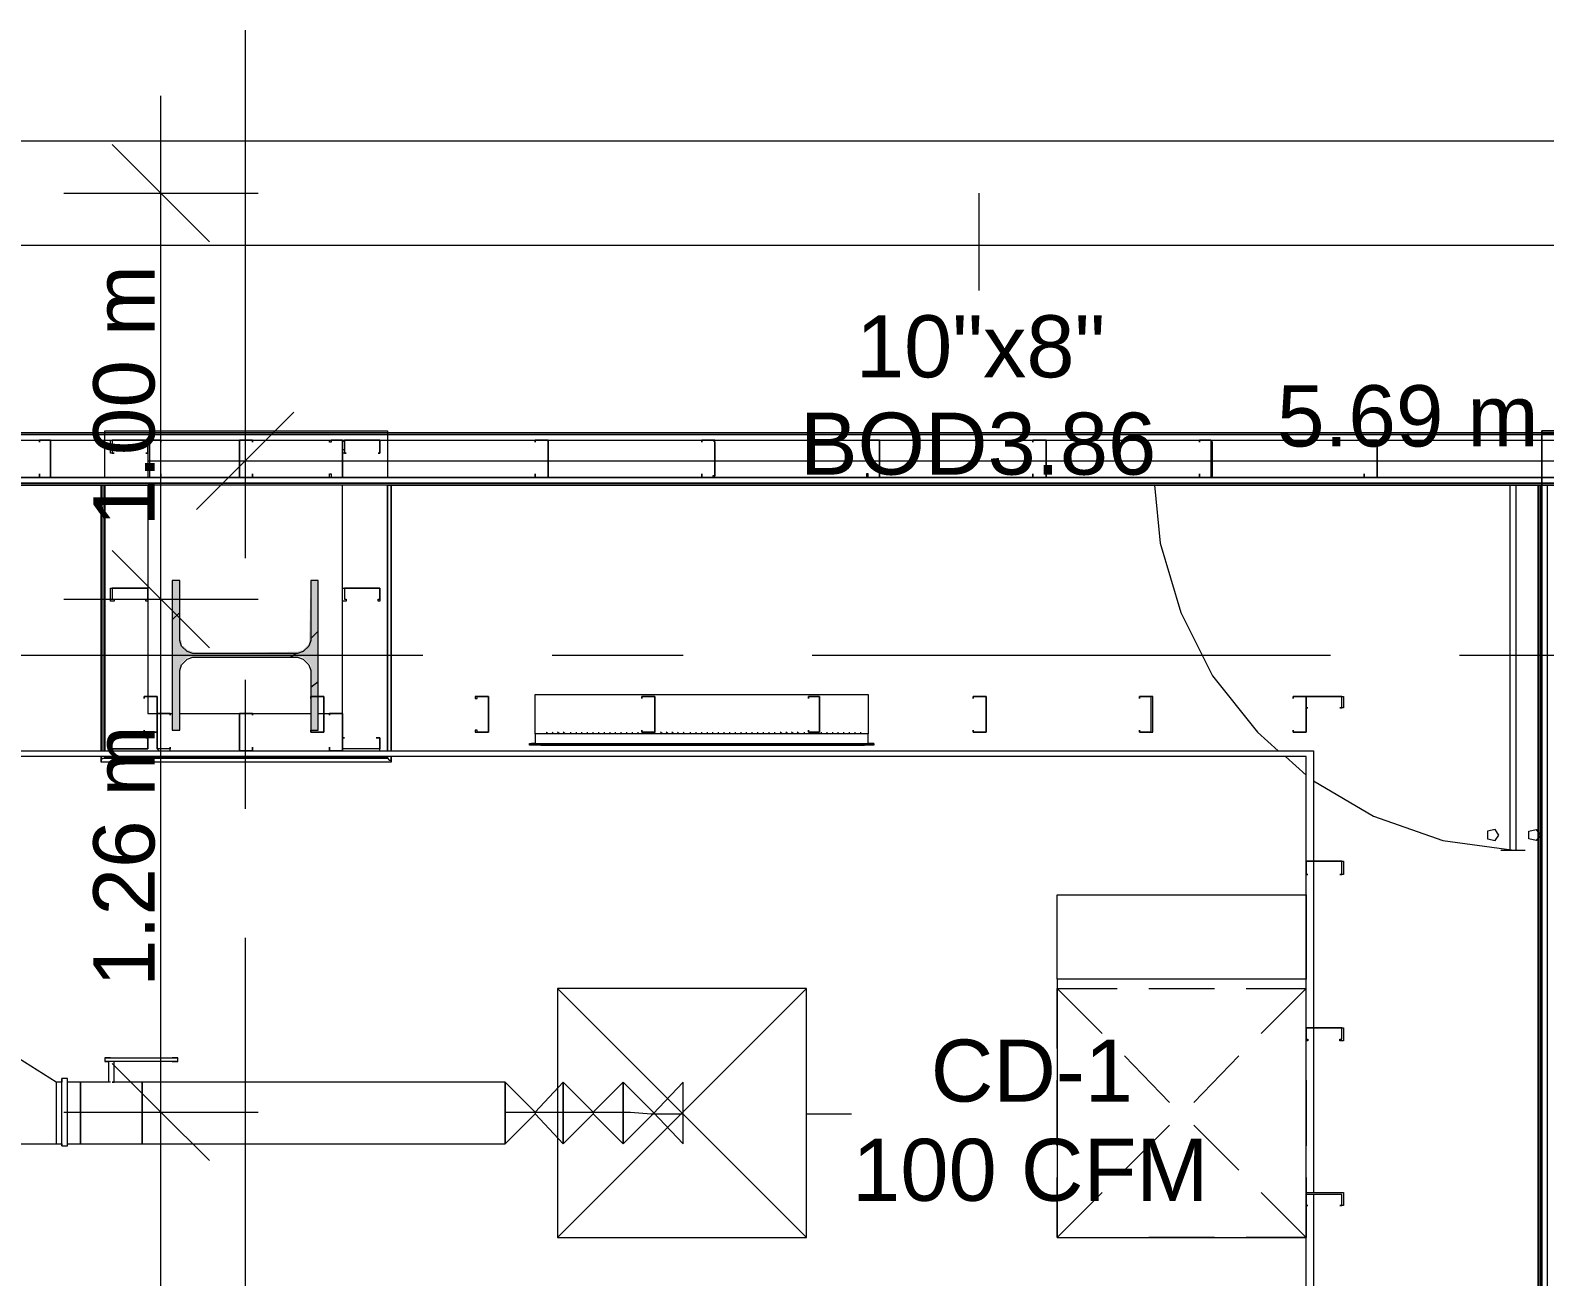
# Model space of a CAD drawing. Header units: metres. Extents: x -2 to 237, y -8 to 52.
# Drawn here: x 48.726 to 52.434, y 30.672 to 33.723 of the extents above; entities that cross this region are included whole.
import ezdxf

# ---------------------------------------------------------------- set-up
doc = ezdxf.new("R2010")
doc.units = ezdxf.units.M
doc.layers.add('HVAC - Ductos', color=5, linetype='Continuous', lineweight=0)
doc.layers.add('PDF_Text', color=7, linetype='Continuous', lineweight=0)
doc.layers.add('PDF_Geometry', color=7, linetype='Continuous', lineweight=0, true_color=0xaaaaaa)
doc.layers.add('PDF_Solid Fills', color=7, linetype='Continuous', lineweight=0, true_color=0xffffff)
doc.styles.add('PDF Helvetica', font='')
doc.styles.get('PDF Helvetica').set_extended_font_data('Helvetica')

msp = doc.modelspace()

# ---------------------------------------------------------------- hatches: boundary and pattern name
at = {"layer": 'PDF_Solid Fills', "lineweight": 0, "transparency": 33554559}
msp.add_hatch(color=256, dxfattribs=at).paths.add_polyline_path([(49.0915, 32.2295), (49.0915, 32.376), (49.0732, 32.376), (49.0732, 32.0095), (49.0915, 32.0095), (49.0915, 32.1607), (49.0961, 32.1745), (49.1098, 32.1882), (49.3939, 32.1882), (49.4123, 32.1699), (49.4123, 32.0095), (49.4305, 32.0095), (49.4305, 32.376), (49.4123, 32.376), (49.4077, 32.2203), (49.3939, 32.2065), (49.3801, 32.2019), (49.1236, 32.1973), (49.1236, 32.2019), (49.1098, 32.2065), (49.1007, 32.2157), (49.0961, 32.2157), (49.0961, 32.2295)])

# ---------------------------------------------------------------- linework, layer by layer
at = {"layer": 'HVAC - Ductos', "lineweight": 0}
for points in [[(49.0457, 22.7592), (49.0457, 29.2193), (49.0457, 31.0749), (49.0457, 32.3302), (49.0457, 33.5627)], [(48.9266, 33.4436), (49.0457, 33.3245), (49.1648, 33.2053)], [(48.8075, 33.3245), (49.0457, 33.3245), (49.2839, 33.3245)], [(51.0479, 33.3245), (51.0479, 33.0862)], [(49.2518, 32.9075), (49.2518, 32.6692), (49.2518, 32.431)], [(49.371, 32.7884), (49.2518, 32.6692), (49.1328, 32.5502)], [(49.0136, 32.6692), (54.9423, 32.6692), (56.0877, 32.6692)], [(48.9266, 32.4494), (49.0457, 32.3302), (49.1648, 32.2111)], [(48.8075, 32.3302), (49.0457, 32.3302), (49.2839, 32.3302)], [(50.7913, 31.9774), (50.7913, 31.9728), (49.9483, 31.9728), (49.9483, 31.9774), (50.7913, 31.9774), (50.7776, 31.9774), (50.7776, 32.0004), (49.9621, 32.0004), (49.9621, 32.0966), (50.7776, 32.0966), (50.7776, 32.0004), (49.9621, 32.0004), (49.9621, 31.9774), (49.9529, 31.9774)], [(49.9941, 32.0004), (49.9895, 32.005), (49.9895, 32.0004)], [(50.0079, 32.0004), (50.0033, 32.005)], [(50.0216, 32.0004), (50.017, 32.005)], [(50.0353, 32.0004), (50.0307, 32.005)], [(50.0491, 32.0004), (50.0491, 32.005)], [(50.0628, 32.0004), (50.0628, 32.005)], [(50.0765, 32.0004), (50.0765, 32.005)], [(50.0903, 32.0004), (50.0903, 32.005)], [(50.1041, 32.0004), (50.1041, 32.005)], [(50.1178, 32.0004), (50.1178, 32.005)], [(50.1316, 32.0004), (50.1316, 32.005)], [(50.1453, 32.0004), (50.1453, 32.005)], [(50.159, 32.0004), (50.159, 32.005)], [(50.1728, 32.0004), (50.1728, 32.005)], [(50.1865, 32.0004), (50.1865, 32.005)], [(50.2002, 32.0004), (50.2002, 32.005)], [(50.214, 32.0004), (50.214, 32.005)], [(50.2278, 32.0004), (50.2278, 32.005)], [(50.2415, 32.0004), (50.2415, 32.005)], [(50.2552, 32.0004), (50.2552, 32.005)], [(50.2736, 32.0004), (50.269, 32.005)], [(50.2873, 32.0004), (50.2828, 32.005)], [(50.3011, 32.0004), (50.2965, 32.005)], [(50.3148, 32.0004), (50.3102, 32.005)], [(50.3286, 32.0004), (50.324, 32.005)], [(50.3422, 32.0004), (50.3422, 32.005)], [(50.356, 32.0004), (50.356, 32.005)], [(50.3698, 32.0004), (50.3698, 32.005)], [(50.3835, 32.0004), (50.3835, 32.005)], [(50.3973, 32.0004), (50.3973, 32.005)], [(50.411, 32.0004), (50.411, 32.005)], [(50.4248, 32.0004), (50.4248, 32.005)], [(50.4385, 32.0004), (50.4385, 32.005)], [(50.4523, 32.0004), (50.4523, 32.005)], [(50.466, 32.0004), (50.466, 32.005)], [(50.4797, 32.0004), (50.4797, 32.005)], [(50.4935, 32.0004), (50.4935, 32.005)], [(50.5073, 32.0004), (50.5073, 32.005)], [(50.521, 32.0004), (50.521, 32.005)], [(50.5347, 32.0004), (50.5347, 32.005)], [(50.5485, 32.0004), (50.5485, 32.005)], [(50.5668, 32.0004), (50.5622, 32.005)], [(50.5805, 32.0004), (50.576, 32.005)], [(50.5943, 32.0004), (50.5897, 32.005)], [(50.608, 32.0004), (50.6035, 32.005)], [(50.6217, 32.0004), (50.6217, 32.005)], [(50.6355, 32.0004), (50.6355, 32.005)], [(50.6493, 32.0004), (50.6493, 32.005)], [(50.663, 32.0004), (50.663, 32.005)], [(50.6768, 32.0004), (50.6768, 32.005)], [(50.6905, 32.0004), (50.6905, 32.005)], [(50.7042, 32.0004), (50.7042, 32.005)], [(50.718, 32.0004), (50.718, 32.005)], [(50.7318, 32.0004), (50.7318, 32.005)], [(50.7455, 32.0004), (50.7455, 32.005)], [(50.7592, 32.0004), (50.7592, 32.005)], [(49.9757, 31.9728), (50.7684, 31.9728)], [(50.6263, 30.7679), (50.017, 31.3772)], [(50.017, 30.7679), (50.6263, 31.3772)], [(51.2403, 31.3772), (51.2403, 30.7679), (51.8496, 30.7679), (51.8496, 31.4002), (51.2403, 31.4002), (51.2403, 30.7679), (51.8496, 30.7679), (51.8496, 31.3772)], [(51.3502, 31.2673), (51.2403, 31.3772), (51.3869, 31.3772)], [(51.4648, 31.3772), (51.6251, 31.3772)], [(51.703, 31.3772), (51.8496, 31.3772)], [(48.7891, 31.1481), (48.6654, 31.2261), (48.6654, 31.2215), (48.6654, 31.2031), (48.6654, 31.1803), (48.6654, 31.1481), (48.6654, 31.0749), (48.6654, 31.0428), (48.6654, 31.0198), (48.6654, 31.0016), (48.6654, 30.997), (48.7891, 30.997)], [(48.922, 31.1985), (48.9174, 31.1985), (48.9174, 31.1481), (48.8487, 31.1481), (48.8487, 31.139), (48.8487, 31.1253), (48.8487, 31.1115), (48.8487, 31.0932), (48.8487, 31.0749), (48.8487, 31.0519), (48.8487, 31.0336), (48.8487, 31.0198), (48.8487, 31.0061), (48.8487, 31.0016), (48.8487, 30.997), (48.9999, 30.997), (48.9999, 31.0016), (48.9999, 31.0061), (48.9999, 31.0198), (48.9999, 31.0336), (48.9999, 31.0519), (48.9999, 31.0749), (48.9999, 31.0932), (48.9999, 31.1115), (48.9999, 31.1253), (48.9999, 31.139), (48.9999, 31.1481), (48.9311, 31.1481), (48.9311, 31.1985)], [(48.9083, 31.2077), (48.9128, 31.2077), (48.9083, 31.2077)], [(48.9083, 31.2077), (48.9083, 31.1985)], [(48.922, 31.2077), (48.9174, 31.2077), (48.9128, 31.2077), (48.9083, 31.2077), (48.9128, 31.2077), (48.9174, 31.2077), (48.922, 31.2077), (49.0732, 31.2077)], [(48.9083, 31.1985), (48.9128, 31.1985), (48.9083, 31.1985)], [(49.0732, 31.1985), (48.922, 31.1985), (48.9174, 31.1985), (48.9128, 31.1985), (48.9083, 31.1985), (48.9128, 31.1985), (48.9174, 31.1985)], [(48.9174, 31.1985), (48.9174, 31.1985)], [(48.9266, 31.194), (49.0457, 31.0749), (49.1648, 30.9558)], [(49.0869, 31.2077), (49.0869, 31.2077)], [(49.0869, 31.1985), (49.0869, 31.2077)], [(49.0869, 31.1985), (49.0869, 31.1985)], [(51.5152, 31.0978), (51.4052, 31.2123)], [(48.8029, 30.997), (48.8029, 30.9924), (48.8029, 31.0016), (48.8029, 31.0153), (48.8029, 31.0336), (48.8029, 31.0519), (48.8029, 31.0749), (48.8029, 31.0932), (48.8029, 31.1161), (48.8029, 31.1299), (48.8029, 31.1436), (48.8029, 31.1527), (48.8029, 31.1573), (48.8029, 31.1527), (48.8029, 31.1481), (48.7891, 31.1481), (48.7891, 31.139), (48.7891, 31.1253), (48.7891, 31.1115), (48.7891, 31.0932), (48.7891, 31.0749), (48.7891, 31.0519), (48.7891, 31.0336), (48.7891, 31.0198), (48.7891, 31.0061), (48.7891, 31.0016), (48.7891, 30.997), (48.8029, 30.997), (48.8029, 31.0016), (48.8029, 31.0061)], [(48.8029, 30.9924), (48.8166, 30.9924), (48.8166, 31.0016), (48.8166, 31.0153), (48.8166, 31.0336), (48.8166, 31.0519), (48.8166, 31.0749), (48.8166, 31.0932), (48.8166, 31.1161), (48.8166, 31.1299), (48.8166, 31.1436), (48.8166, 31.1527), (48.8166, 31.1573), (48.8029, 31.1573)], [(48.8029, 31.1481), (48.8029, 31.1481)], [(48.8166, 31.1527), (48.8166, 31.1573)], [(48.8166, 30.997), (48.8487, 30.997), (48.8487, 31.0016), (48.8487, 31.0061), (48.8487, 31.0198), (48.8487, 31.0336), (48.8487, 31.0519), (48.8487, 31.0749), (48.8487, 31.0932), (48.8487, 31.1115), (48.8487, 31.1253), (48.8487, 31.139), (48.8487, 31.1481), (48.8166, 31.1481)], [(48.9174, 31.1481), (48.9174, 31.1481)], [(48.9174, 31.1481), (48.9174, 31.1481)], [(48.9174, 31.1481), (48.9174, 31.1481)], [(48.922, 31.1481), (48.9174, 31.1481)], [(48.9266, 31.1481), (48.9311, 31.1481), (48.9266, 31.1481)], [(48.9266, 31.1481), (48.9311, 31.1481), (48.9266, 31.1481)], [(49.9621, 31.0749), (50.0307, 31.1481), (50.0307, 30.997), (49.9621, 31.0703), (49.8887, 30.997), (49.8887, 31.1481), (48.9999, 31.1481), (48.9999, 31.139), (48.9999, 31.1253), (48.9999, 31.1115), (48.9999, 31.0932), (48.9999, 31.0749), (48.9999, 31.0519), (48.9999, 31.0336), (48.9999, 31.0198), (48.9999, 31.0061), (48.9999, 31.0016), (48.9999, 30.997), (49.8887, 30.997), (49.8887, 31.1481), (49.9621, 31.0749), (49.9621, 31.0703)], [(50.1041, 31.0749), (50.1774, 31.1481), (50.1774, 30.997), (50.1041, 31.0703), (50.0307, 30.997), (50.0307, 31.1481), (50.1041, 31.0749), (50.1041, 31.0703)], [(50.2506, 31.0749), (50.324, 30.997), (50.324, 31.1481), (50.2506, 31.0703), (50.1774, 30.997), (50.1774, 31.1481), (50.2506, 31.0749), (50.2506, 31.0703)], [(48.8029, 31.139), (48.8029, 31.1436)], [(48.8029, 31.1253), (48.8029, 31.1299)], [(48.8029, 31.0382), (48.8029, 31.0519), (48.8029, 31.0749), (48.8029, 31.0932), (48.8029, 31.1115), (48.8029, 31.1161)], [(48.7891, 31.1069), (48.7891, 31.1023), (48.7891, 31.0978)], [(48.8075, 31.0749), (49.0457, 31.0749), (49.2839, 31.0749)], [(49.8887, 31.0749), (49.9757, 31.0749), (50.0537, 31.0749), (50.1316, 31.0749), (50.1957, 31.0749), (50.2461, 31.0703), (50.2873, 31.0703), (50.3148, 31.0703), (50.324, 31.0703)], [(48.7891, 31.0474), (48.7891, 31.0428)], [(50.6263, 31.0703), (50.7363, 31.0703)], [(51.6847, 30.9328), (51.5747, 31.0428)], [(48.8029, 31.0336), (48.8029, 31.0336)], [(48.8029, 31.0153), (48.8029, 31.0198)], [(51.8496, 30.7679), (51.7397, 30.8778)]]:
    msp.add_lwpolyline(points, dxfattribs=at)
for points in [[(54.6903, 33.1962), (46.9106, 33.1962), (46.9106, 33.4527), (54.6903, 33.4527)], [(51.2403, 31.4002), (51.2403, 31.6063), (51.8496, 31.6063), (51.8496, 31.4002)], [(50.6263, 31.3772), (50.017, 31.3772), (50.017, 30.7679), (50.6263, 30.7679)], [(49.0732, 31.2077), (49.0778, 31.2077), (49.0824, 31.2077), (49.0869, 31.2077), (49.0824, 31.2077), (49.0778, 31.2077)], [(49.0732, 31.1985), (49.0778, 31.1985), (49.0824, 31.1985), (49.0869, 31.1985), (49.0824, 31.1985), (49.0778, 31.1985)], [(49.8887, 31.1481), (49.8887, 31.139), (49.8887, 31.1253), (49.8887, 31.1115), (49.8887, 31.0932), (49.8887, 31.0749), (49.8887, 31.0519), (49.8887, 31.0336), (49.8887, 31.0198), (49.8887, 31.0061), (49.8887, 31.0016), (49.8887, 30.997), (49.8887, 31.0016), (49.8887, 31.0061), (49.8887, 31.0198), (49.8887, 31.0336), (49.8887, 31.0519), (49.8887, 31.0749), (49.8887, 31.0932), (49.8887, 31.1115), (49.8887, 31.1253), (49.8887, 31.139)]]:
    msp.add_lwpolyline(points, close=True, dxfattribs=at)
at = {"layer": 'PDF_Geometry', "lineweight": 0}
for points in [[(49.2518, 33.7231), (49.2518, 32.454)], [(43.9601, 32.7197), (52.427, 32.7197), (52.427, 32.7334), (52.427, 32.7197), (53.0821, 32.7197), (53.0821, 32.738), (52.427, 32.738), (52.427, 32.7426), (53.0912, 32.7426), (52.427, 32.7426), (52.427, 32.738), (43.9601, 32.738)], [(43.9601, 32.6143), (52.427, 32.6143), (52.427, 32.628), (53.0684, 32.628), (52.427, 32.628), (52.427, 32.7197), (53.0821, 32.7197), (53.0821, 32.7334), (52.427, 32.7334), (53.0821, 32.7334), (53.0821, 32.738), (52.427, 32.738), (52.427, 32.7334), (52.427, 32.738), (53.0821, 32.738), (53.0821, 32.7197), (53.0821, 32.738), (52.427, 32.738), (43.9601, 32.738)], [(43.9601, 32.7334), (52.427, 32.7334), (43.9601, 32.7334)], [(49.6001, 32.738), (49.6001, 32.628), (49.0136, 32.628), (48.9083, 32.628), (48.9083, 32.738)], [(49.4901, 32.7197), (49.4901, 32.7197)], [(49.4901, 32.7197), (49.4901, 32.7197)], [(52.427, 32.738), (52.1658, 32.738)], [(48.9311, 32.6876), (48.9311, 32.6876)], [(49.009, 32.6876), (49.009, 32.6876)], [(49.4993, 32.6876), (49.4993, 32.6876)], [(49.5772, 32.6876), (49.5772, 32.6876)], [(49.6001, 31.9591), (49.6001, 32.6097), (52.427, 32.6097), (49.6001, 32.6097), (49.4901, 32.6097), (49.0136, 32.6097), (48.9083, 32.6097), (43.9601, 32.6097), (44.629, 32.6097), (43.9601, 32.6097), (48.9083, 32.6097), (48.9083, 31.9591), (48.9083, 32.6097), (48.9083, 31.9591), (48.9083, 32.6097), (49.0136, 32.6097)], [(48.9037, 32.6097), (48.9037, 31.9591)], [(49.6001, 32.6097), (49.6001, 32.0508), (49.6001, 31.9591), (49.6001, 32.6097), (49.4901, 32.6097), (49.0136, 32.6097), (49.0136, 32.092), (49.0136, 32.0508), (49.0365, 32.0508)], [(49.4305, 32.0508), (49.4443, 32.0508), (49.4901, 32.0508), (49.4901, 32.6097)], [(49.4901, 32.628), (49.4901, 32.628)], [(49.4901, 32.628), (49.4901, 32.628)], [(49.6001, 31.9591), (49.6001, 32.6097), (49.6001, 31.9591)], [(51.4785, 32.6097), (51.4923, 32.4677), (51.5427, 32.2981), (51.6205, 32.1424), (51.7305, 32.005), (51.781, 31.9591)], [(52.349, 31.7163), (52.349, 32.6097)], [(52.3628, 32.6097), (52.3628, 31.7163)], [(52.427, 27.6936), (52.427, 32.6097)], [(52.427, 32.6097), (52.427, 32.6097)], [(52.427, 27.6936), (52.427, 32.6097)], [(52.427, 32.6097), (52.427, 27.6936)], [(52.427, 27.6936), (52.427, 32.6097)], [(48.9266, 32.3577), (48.9266, 32.3577)], [(49.0136, 32.3577), (49.0136, 32.3577)], [(49.0136, 32.3577), (49.0136, 32.3577)], [(49.4947, 32.3577), (49.4947, 32.3577)], [(49.5818, 32.3577), (49.5818, 32.3577)], [(49.5818, 32.3577), (49.5818, 32.3577)], [(49.0732, 32.2798), (49.0915, 32.2981)], [(49.4123, 32.234), (49.4305, 32.2523)], [(49.6872, 32.1928), (48.418, 32.1928)], [(49.3618, 32.1882), (49.3756, 32.1973)], [(50.324, 32.1928), (50.0033, 32.1928)], [(51.9092, 32.1928), (50.6401, 32.1928)], [(52.5414, 32.1928), (52.2254, 32.1928)], [(49.2518, 32.1332), (49.2518, 31.8171)], [(49.4123, 32.1148), (49.4305, 32.1286)], [(50.2232, 32.0874), (50.2232, 32.0874)], [(50.6309, 32.0874), (50.6309, 32.0874)], [(50.6584, 32.092), (50.6584, 32.092)], [(50.6584, 32.092), (50.6584, 32.092)], [(51.9367, 32.092), (51.9367, 32.092)], [(49.0686, 32.0508), (49.0732, 32.0508)], [(49.0915, 32.0508), (49.4123, 32.0508)], [(49.4581, 32.0462), (49.4581, 32.0462)], [(49.4901, 32.0508), (49.4901, 32.0508)], [(49.4901, 32.0508), (49.4901, 32.0508)], [(51.8542, 32.0645), (51.8542, 32.0645)], [(51.9321, 32.0645), (51.9321, 32.0645)], [(50.2232, 32.0095), (50.2232, 32.0095)], [(50.6309, 32.0095), (50.6309, 32.0095)], [(50.6584, 32.005), (50.6584, 32.005)], [(50.6584, 32.005), (50.6584, 32.005)], [(49.4581, 31.9683), (49.4581, 31.9683)], [(44.5374, 28.2618), (44.5237, 28.2618), (44.5237, 28.2754), (44.5237, 31.9454), (44.5237, 31.9591), (51.868, 31.9591), (51.868, 31.9454), (51.868, 31.6888), (51.868, 31.281), (51.868, 30.8778)], [(51.8496, 31.6842), (51.8496, 31.9454), (44.5374, 31.9454), (44.5374, 28.2754), (51.8496, 28.2754), (51.8496, 28.4083)], [(49.6001, 31.9454), (48.9083, 31.9454), (49.6001, 31.9454), (49.6001, 31.9408), (49.6046, 31.9362), (49.6092, 31.9362), (49.6092, 31.9316), (48.8991, 31.9316), (48.8991, 31.9454), (48.8991, 31.9316), (48.8991, 31.9362), (48.9037, 31.9408), (48.9083, 31.9408), (48.9083, 31.9454), (49.0136, 31.9454), (49.6001, 31.9454), (49.6001, 31.9408), (49.6046, 31.9362), (49.6092, 31.9362), (49.6092, 31.9316), (49.6092, 31.9454), (49.6092, 31.9316), (48.8991, 31.9316), (48.8991, 31.9362), (48.9037, 31.9408), (48.9083, 31.9408), (48.9083, 31.9454)], [(48.9037, 31.9408), (49.6001, 31.9408), (48.9083, 31.9408)], [(51.7992, 31.9454), (51.8496, 31.8996)], [(51.868, 31.8858), (52.0146, 31.7988), (52.1841, 31.7392), (52.3582, 31.7163)], [(52.3262, 31.7163), (52.3857, 31.7163)], [(51.8496, 31.281), (51.8496, 31.6567)], [(51.8542, 31.6567), (51.8542, 31.6567)], [(51.9321, 31.6567), (51.9321, 31.6567)], [(49.2518, 31.501), (49.2518, 30.2318)], [(51.9367, 31.281), (51.9367, 31.281)], [(51.8496, 30.8733), (51.8496, 31.249)], [(51.868, 30.8733), (51.868, 30.47), (51.868, 30.0623), (51.868, 29.6591), (51.868, 29.2514), (51.868, 28.8482), (51.868, 28.4404), (51.868, 28.2754), (51.868, 28.2618), (51.8496, 28.2618), (51.474, 28.2618)], [(51.9367, 30.8733), (51.9367, 30.8733)], [(51.8496, 30.47), (51.8496, 30.8458)], [(51.8542, 30.8458), (51.8542, 30.8458)], [(51.9321, 30.8458), (51.9321, 30.8458)]]:
    msp.add_lwpolyline(points, dxfattribs=at)
for points in [[(49.6001, 32.738), (48.9083, 32.738), (48.9083, 32.7426), (49.6001, 32.7426)], [(52.427, 32.628), (52.427, 32.6143), (53.0684, 32.6143), (52.427, 32.6143), (52.427, 32.6097), (53.0684, 32.6097), (52.5781, 32.6097), (53.0684, 32.6097), (52.427, 32.6097), (52.427, 32.6051), (52.427, 32.6097), (52.427, 32.6143), (43.9601, 32.6143), (43.9601, 32.628), (43.9601, 32.7197), (52.427, 32.7197), (52.427, 32.628), (49.4901, 32.628)], [(52.4957, 32.7334), (52.4957, 32.7197), (52.4957, 32.6097), (44.6153, 32.6097), (44.6153, 32.7334)], [(48.7479, 32.628), (48.7754, 32.628), (48.7754, 32.6326), (48.7754, 32.7151), (48.7754, 32.7197), (48.7479, 32.7197), (48.7479, 32.7151), (48.7479, 32.7197), (48.7754, 32.7197), (48.7754, 32.7151), (48.7754, 32.6326), (48.7754, 32.628), (48.7479, 32.628), (48.7479, 32.6372)], [(48.7479, 32.628), (48.7754, 32.628), (48.7754, 32.6326), (48.7754, 32.7151), (48.7754, 32.7197), (48.7479, 32.7197), (48.7479, 32.7151), (48.7479, 32.7197), (48.7754, 32.7197), (48.7754, 32.7151), (48.7754, 32.6326), (48.7754, 32.628), (48.7479, 32.628), (48.7479, 32.6372)], [(48.922, 32.7151), (48.922, 32.7197), (48.9266, 32.7197), (49.0136, 32.7197), (49.0136, 32.7151), (49.0136, 32.6876), (49.009, 32.6876), (49.0136, 32.6876), (49.0136, 32.7151), (49.0136, 32.7197), (48.9266, 32.7197), (48.9266, 32.7151), (48.9266, 32.6876), (48.9311, 32.6876), (48.922, 32.6876)], [(49.0457, 32.7197), (49.0182, 32.7197), (49.0136, 32.7197), (49.0136, 32.628), (49.0182, 32.628), (49.0457, 32.628), (49.0457, 32.6372), (49.0457, 32.628), (49.0182, 32.628), (49.0182, 32.7197), (49.0457, 32.7197), (49.0457, 32.7151)], [(49.2702, 32.7197), (49.2381, 32.7197), (49.2381, 32.628), (49.2702, 32.628), (49.2702, 32.6372), (49.2702, 32.628), (49.2381, 32.628), (49.2381, 32.7197), (49.2702, 32.7197), (49.2702, 32.7151)], [(49.2702, 32.7197), (49.2381, 32.7197), (49.2381, 32.628), (49.2702, 32.628), (49.2702, 32.6372), (49.2702, 32.628), (49.2381, 32.628), (49.2381, 32.7197), (49.2702, 32.7197), (49.2702, 32.7151)], [(49.4901, 32.7197), (49.4901, 32.628), (49.4581, 32.628), (49.4581, 32.6372), (49.4626, 32.6372), (49.4626, 32.628), (49.4901, 32.628), (49.4901, 32.7197), (49.4626, 32.7197), (49.4626, 32.7151), (49.4581, 32.7151), (49.4581, 32.7197)], [(49.4901, 32.7151), (49.4947, 32.7197), (49.5818, 32.7197), (49.5818, 32.7151), (49.5818, 32.6876), (49.5772, 32.6876), (49.5818, 32.6876), (49.5818, 32.7151), (49.5818, 32.7197), (49.4947, 32.7197), (49.4947, 32.7151), (49.4947, 32.6876), (49.4993, 32.6876), (49.4901, 32.6876)], [(49.9621, 32.628), (49.9941, 32.628), (49.9941, 32.6326), (49.9941, 32.7151), (49.9941, 32.7197), (49.9621, 32.7197), (49.9621, 32.7151), (49.9621, 32.7197), (49.9941, 32.7197), (49.9941, 32.7151), (49.9941, 32.6326), (49.9941, 32.628), (49.9621, 32.628), (49.9621, 32.6372)], [(49.9621, 32.628), (49.9941, 32.628), (49.9941, 32.6326), (49.9941, 32.7151), (49.9941, 32.7197), (49.9621, 32.7197), (49.9621, 32.7151), (49.9621, 32.7197), (49.9941, 32.7197), (49.9941, 32.7151), (49.9941, 32.6326), (49.9941, 32.628), (49.9621, 32.628), (49.9621, 32.6372)], [(50.3698, 32.628), (50.3973, 32.628), (50.4019, 32.628), (50.4019, 32.6326), (50.4019, 32.7151), (50.4019, 32.7197), (50.3973, 32.7197), (50.3698, 32.7197), (50.3698, 32.7151), (50.3698, 32.7197), (50.3973, 32.7197), (50.4019, 32.7151), (50.4019, 32.6326), (50.3973, 32.6326), (50.3973, 32.628), (50.3698, 32.628), (50.3698, 32.6372)], [(50.3698, 32.628), (50.3973, 32.628), (50.4019, 32.628), (50.4019, 32.6326), (50.4019, 32.7151), (50.4019, 32.7197), (50.3973, 32.7197), (50.3698, 32.7197), (50.3698, 32.7151), (50.3698, 32.7197), (50.3973, 32.7197), (50.4019, 32.7151), (50.4019, 32.6326), (50.3973, 32.6326), (50.3973, 32.628), (50.3698, 32.628), (50.3698, 32.6372)], [(50.773, 32.628), (50.805, 32.628), (50.805, 32.6326), (50.805, 32.7151), (50.805, 32.7197), (50.773, 32.7197), (50.773, 32.7151), (50.7776, 32.7151), (50.7776, 32.7197), (50.805, 32.7197), (50.805, 32.7151), (50.805, 32.6326), (50.805, 32.628), (50.7776, 32.628), (50.7776, 32.6372), (50.773, 32.6372)], [(50.773, 32.628), (50.805, 32.628), (50.805, 32.6326), (50.805, 32.7151), (50.805, 32.7197), (50.773, 32.7197), (50.773, 32.7151), (50.7776, 32.7151), (50.7776, 32.7197), (50.805, 32.7197), (50.805, 32.7151), (50.805, 32.6326), (50.805, 32.628), (50.7776, 32.628), (50.7776, 32.6372), (50.773, 32.6372)], [(51.1807, 32.628), (51.2128, 32.628), (51.2128, 32.6326), (51.2128, 32.7151), (51.2128, 32.7197), (51.1807, 32.7197), (51.1807, 32.7151), (51.1807, 32.7197), (51.2128, 32.7197), (51.2128, 32.7151), (51.2128, 32.6326), (51.2128, 32.628), (51.1807, 32.628), (51.1807, 32.6372)], [(51.1807, 32.628), (51.2128, 32.628), (51.2128, 32.6326), (51.2128, 32.7151), (51.2128, 32.7197), (51.1807, 32.7197), (51.1807, 32.7151), (51.1807, 32.7197), (51.2128, 32.7197), (51.2128, 32.7151), (51.2128, 32.6326), (51.2128, 32.628), (51.1807, 32.628), (51.1807, 32.6372)], [(51.5885, 32.628), (51.616, 32.628), (51.6205, 32.6326), (51.6205, 32.7151), (51.616, 32.7197), (51.5885, 32.7197), (51.5885, 32.7151), (51.5885, 32.7197), (51.616, 32.7197), (51.616, 32.7151), (51.616, 32.6326), (51.616, 32.628), (51.5885, 32.628), (51.5885, 32.6372)], [(51.5885, 32.628), (51.616, 32.628), (51.6205, 32.6326), (51.6205, 32.7151), (51.616, 32.7197), (51.5885, 32.7197), (51.5885, 32.7151), (51.5885, 32.7197), (51.616, 32.7197), (51.616, 32.7151), (51.616, 32.6326), (51.616, 32.628), (51.5885, 32.628), (51.5885, 32.6372)], [(51.9916, 32.628), (52.0238, 32.628), (52.0238, 32.6326), (52.0238, 32.7151), (52.0238, 32.7197), (51.9916, 32.7197), (51.9916, 32.7151), (51.9916, 32.7197), (52.0238, 32.7197), (52.0238, 32.7151), (52.0238, 32.6326), (52.0238, 32.628), (51.9916, 32.628), (51.9916, 32.6372)], [(51.9916, 32.628), (52.0238, 32.628), (52.0238, 32.6326), (52.0238, 32.7151), (52.0238, 32.7197), (51.9916, 32.7197), (51.9916, 32.7151), (51.9916, 32.7197), (52.0238, 32.7197), (52.0238, 32.7151), (52.0238, 32.6326), (52.0238, 32.628), (51.9916, 32.628), (51.9916, 32.6372)], [(43.9601, 32.628), (49.0182, 32.628)], [(48.8991, 32.6097), (48.8991, 31.9591)], [(49.0457, 32.628), (49.2381, 32.628)], [(49.2702, 32.628), (49.4626, 32.628)], [(49.6092, 31.9591), (49.6092, 32.6097)], [(52.4178, 32.6097), (52.4224, 32.6097), (52.4224, 27.6936), (52.4224, 32.6097), (52.4178, 32.6097), (52.4178, 27.6936), (52.4178, 32.6097), (52.4178, 27.6936)], [(52.427, 27.6936), (52.427, 32.6097)], [(52.427, 32.6097), (52.427, 22.6721), (52.4544, 22.6721), (52.546, 22.6721), (52.5644, 22.6721), (52.5644, 32.6097)], [(52.427, 32.6097), (52.427, 22.6721), (52.4407, 22.6721), (52.4407, 32.6097)], [(49.4305, 32.0095), (49.4305, 32.376), (49.4123, 32.376), (49.4123, 32.2295), (49.4077, 32.2157), (49.3939, 32.2019), (49.3801, 32.1973), (49.1236, 32.1973), (49.1098, 32.2019), (49.0961, 32.2157), (49.0915, 32.2295), (49.0915, 32.376), (49.0732, 32.376), (49.0732, 32.0095), (49.0915, 32.0095), (49.0915, 32.1561), (49.0961, 32.1699), (49.1098, 32.1836), (49.1236, 32.1882), (49.3801, 32.1882), (49.3939, 32.1836), (49.4077, 32.1699), (49.4123, 32.1561), (49.4123, 32.0095)], [(48.922, 32.3577), (48.9266, 32.3577), (49.0136, 32.3577), (49.0136, 32.3257), (49.009, 32.3257), (49.009, 32.3302), (49.0136, 32.3302), (49.0136, 32.3577), (48.9266, 32.3577), (48.9266, 32.3302), (48.9311, 32.3302), (48.9311, 32.3257), (48.922, 32.3257)], [(49.4901, 32.3577), (49.4947, 32.3577), (49.5818, 32.3577), (49.5818, 32.3257), (49.5772, 32.3257), (49.5772, 32.3302), (49.5818, 32.3302), (49.5818, 32.3577), (49.4947, 32.3577), (49.4947, 32.3302), (49.4993, 32.3302), (49.4993, 32.3257), (49.4901, 32.3257)], [(49.0045, 32.005), (49.0365, 32.005), (49.0365, 32.092), (49.0045, 32.092), (49.0045, 32.0874), (49.0045, 32.092), (49.0365, 32.092), (49.0365, 32.005), (49.0045, 32.005), (49.0045, 32.0095)], [(49.0045, 32.005), (49.0365, 32.005), (49.0365, 32.092), (49.0045, 32.092), (49.0045, 32.0874), (49.0045, 32.092), (49.0365, 32.092), (49.0365, 32.005), (49.0045, 32.005), (49.0045, 32.0095)], [(49.4123, 32.005), (49.4397, 32.005), (49.4443, 32.005), (49.4443, 32.092), (49.4397, 32.092), (49.4123, 32.092), (49.4123, 32.0874), (49.4123, 32.092), (49.4397, 32.092), (49.4443, 32.092), (49.4443, 32.005), (49.4397, 32.005), (49.4123, 32.005), (49.4123, 32.0095)], [(49.4123, 32.005), (49.4397, 32.005), (49.4443, 32.005), (49.4443, 32.092), (49.4397, 32.092), (49.4123, 32.092), (49.4123, 32.0874), (49.4123, 32.092), (49.4397, 32.092), (49.4443, 32.092), (49.4443, 32.005), (49.4397, 32.005), (49.4123, 32.005), (49.4123, 32.0095)], [(49.8154, 32.005), (49.8475, 32.005), (49.8475, 32.092), (49.8154, 32.092), (49.8154, 32.0874), (49.82, 32.0874), (49.82, 32.092), (49.8475, 32.092), (49.8475, 32.005), (49.82, 32.005), (49.82, 32.0095), (49.8154, 32.0095)], [(49.8154, 32.005), (49.8475, 32.005), (49.8475, 32.092), (49.8154, 32.092), (49.8154, 32.0874), (49.82, 32.0874), (49.82, 32.092), (49.8475, 32.092), (49.8475, 32.005), (49.82, 32.005), (49.82, 32.0095), (49.8154, 32.0095)], [(50.2506, 32.005), (50.2552, 32.005), (50.2552, 32.092), (50.2506, 32.092), (50.2232, 32.092), (50.2232, 32.0874), (50.2232, 32.092), (50.2506, 32.092), (50.2552, 32.092), (50.2552, 32.005), (50.2506, 32.005), (50.2232, 32.005)], [(50.6584, 32.005), (50.6584, 32.092), (50.6309, 32.092), (50.6309, 32.0874), (50.6309, 32.092), (50.6584, 32.092), (50.6584, 32.005), (50.6309, 32.005)], [(51.0341, 32.005), (51.0662, 32.005), (51.0662, 32.092), (51.0341, 32.092), (51.0341, 32.0874), (51.0341, 32.092), (51.0662, 32.092), (51.0662, 32.005), (51.0341, 32.005), (51.0341, 32.0095)], [(51.0341, 32.005), (51.0662, 32.005), (51.0662, 32.092), (51.0341, 32.092), (51.0341, 32.0874), (51.0341, 32.092), (51.0662, 32.092), (51.0662, 32.005), (51.0341, 32.005), (51.0341, 32.0095)], [(51.4418, 32.005), (51.4694, 32.005), (51.474, 32.005), (51.474, 32.092), (51.4694, 32.092), (51.4418, 32.092), (51.4418, 32.0874), (51.4418, 32.092), (51.4694, 32.092), (51.4694, 32.005), (51.4418, 32.005), (51.4418, 32.0095)], [(51.4418, 32.005), (51.4694, 32.005), (51.474, 32.005), (51.474, 32.092), (51.4694, 32.092), (51.4418, 32.092), (51.4418, 32.0874), (51.4418, 32.092), (51.4694, 32.092), (51.4694, 32.005), (51.4418, 32.005), (51.4418, 32.0095)], [(51.8176, 32.005), (51.8496, 32.005), (51.8496, 32.092), (51.8176, 32.092), (51.8176, 32.0874), (51.8176, 32.092), (51.8496, 32.092), (51.8496, 32.005), (51.8176, 32.005), (51.8176, 32.0095)], [(51.8176, 32.005), (51.8496, 32.005), (51.8496, 32.092), (51.8176, 32.092), (51.8176, 32.0874), (51.8176, 32.092), (51.8496, 32.092), (51.8496, 32.005), (51.8176, 32.005), (51.8176, 32.0095)], [(51.8496, 32.092), (51.8542, 32.092), (51.9367, 32.092), (51.9413, 32.092), (51.9413, 32.0645), (51.9321, 32.0645), (51.9367, 32.0645), (51.9367, 32.092), (51.8542, 32.092), (51.8496, 32.092), (51.8496, 32.0645)], [(49.0686, 32.0508), (49.0411, 32.0508), (49.0365, 32.0508), (49.0365, 31.9637), (49.0411, 31.9591), (49.0686, 31.9591), (49.0686, 31.9683), (49.0686, 31.9637), (49.0411, 31.9637), (49.0365, 31.9637), (49.0365, 32.0508), (49.0411, 32.0508), (49.0686, 32.0508), (49.0686, 32.0462)], [(49.2702, 32.0508), (49.2381, 32.0508), (49.2381, 31.9637), (49.2381, 31.9591), (49.2702, 31.9591), (49.2702, 31.9683), (49.2702, 31.9591), (49.2381, 31.9591), (49.2381, 31.9637), (49.2381, 32.0508), (49.2702, 32.0508), (49.2702, 32.0462)], [(49.4581, 32.0462), (49.4581, 32.0508)], [(49.4901, 32.0508), (49.4901, 31.9637), (49.4901, 31.9591), (49.4581, 31.9591), (49.4581, 31.9683), (49.4581, 31.9591), (49.4901, 31.9591), (49.4901, 31.9637), (49.4901, 32.0508), (49.4581, 32.0508)], [(51.8542, 32.0645), (51.8496, 32.0645)], [(50.2232, 32.0095), (50.2232, 32.005)], [(50.6309, 32.0095), (50.6309, 32.005)], [(48.922, 31.9912), (48.922, 31.9637), (48.9266, 31.9637), (49.0136, 31.9637), (49.0136, 31.9912), (49.009, 31.9912), (49.0136, 31.9912), (49.0136, 31.9637), (48.9266, 31.9637), (48.922, 31.9637), (48.922, 31.9912), (48.9311, 31.9912)], [(49.4901, 31.9912), (49.4901, 31.9637), (49.4901, 31.9591), (49.4947, 31.9591), (49.5818, 31.9591), (49.5818, 31.9637), (49.5818, 31.9912), (49.5726, 31.9912), (49.5818, 31.9912), (49.5818, 31.9637), (49.4947, 31.9637), (49.4901, 31.9637), (49.4901, 31.9912), (49.4947, 31.9912)], [(52.3216, 31.7529), (52.3124, 31.7667), (52.2941, 31.7621), (52.2941, 31.7437), (52.3124, 31.7392)], [(52.4224, 31.7529), (52.4132, 31.7392), (52.3948, 31.7437), (52.3948, 31.7621), (52.4132, 31.7667)], [(51.8496, 31.6842), (51.8496, 31.6888), (51.8542, 31.6888), (51.9367, 31.6888), (51.9413, 31.6888), (51.9413, 31.6842), (51.9413, 31.6567), (51.9321, 31.6567), (51.9367, 31.6567), (51.9367, 31.6842), (51.9367, 31.6888), (51.8542, 31.6888), (51.8496, 31.6888), (51.8496, 31.6842), (51.8496, 31.6567)], [(51.8542, 31.6567), (51.8496, 31.6567)], [(51.8496, 31.281), (51.8542, 31.281), (51.9367, 31.281), (51.9413, 31.281), (51.9413, 31.249), (51.9321, 31.249), (51.9321, 31.2535), (51.9367, 31.2535), (51.9367, 31.281), (51.8542, 31.281), (51.8496, 31.281), (51.8496, 31.2535), (51.8542, 31.2535), (51.8542, 31.249), (51.8496, 31.249)], [(51.8496, 30.8733), (51.8496, 30.8778), (51.8542, 30.8778), (51.9367, 30.8778), (51.9413, 30.8778), (51.9413, 30.8733), (51.9413, 30.8458), (51.9321, 30.8458), (51.9367, 30.8458), (51.9367, 30.8733), (51.8542, 30.8733), (51.8496, 30.8733), (51.8496, 30.8458)], [(51.8542, 30.8458), (51.8496, 30.8458)]]:
    msp.add_lwpolyline(points, close=True, dxfattribs=at)
at = {"layer": 'PDF_Geometry', "color": 254, "lineweight": 0, "true_color": 0xd2d2d2}
for points in [[(49.009, 32.7197), (49.009, 32.7197)], [(49.513, 32.7197), (49.513, 32.7197)], [(50.3973, 32.7197), (50.3973, 32.7197)], [(50.3973, 32.7197), (50.3973, 32.7197)], [(52.0238, 32.7151), (52.0238, 32.7151)], [(52.0238, 32.7151), (52.0238, 32.7151)], [(49.4901, 32.6967), (49.4947, 32.6967)], [(49.4901, 32.6967), (49.4901, 32.6967)], [(49.9941, 32.6967), (49.9941, 32.6967)], [(49.9941, 32.6967), (49.9941, 32.6967)], [(49.0136, 32.3394), (49.0136, 32.344)], [(49.5359, 32.3577), (49.5359, 32.3577)], [(51.9046, 32.092), (51.9046, 32.092)], [(49.8475, 32.0462), (49.8475, 32.0462)], [(49.8475, 32.0462), (49.8475, 32.0462)], [(51.8496, 32.037), (51.8496, 32.037)], [(51.8496, 32.037), (51.8496, 32.037)], [(49.2564, 31.9591), (49.261, 31.9591)], [(51.8772, 31.6888), (51.8817, 31.6888)], [(51.8496, 31.6567), (51.8496, 31.6567)]]:
    msp.add_lwpolyline(points, dxfattribs=at)
msp.add_lwpolyline([(51.8176, 32.0095), (51.8176, 32.005)], close=True, dxfattribs=at)
at = {"layer": 'PDF_Geometry', "color": 8, "lineweight": 0, "true_color": 0x808080}
for points in [[(51.2403, 31.2307), (51.2403, 31.3772), (51.3869, 31.3772)], [(51.4648, 31.3772), (51.6251, 31.3772)], [(51.703, 31.3772), (51.8496, 31.3772)], [(51.8496, 31.2307), (51.8496, 31.3772), (51.7397, 31.2673)], [(51.6847, 31.2123), (51.5747, 31.0978)], [(51.2403, 30.9924), (51.2403, 31.1527)], [(51.8496, 31.1527), (51.8496, 30.9924)], [(51.5152, 31.0428), (51.4052, 30.9328)], [(51.2403, 30.7679), (51.2403, 30.9145)], [(51.8496, 30.9145), (51.8496, 30.7679), (51.703, 30.7679)], [(51.3502, 30.8778), (51.2403, 30.7679), (51.3869, 30.7679)], [(51.6251, 30.7679), (51.4648, 30.7679)]]:
    msp.add_lwpolyline(points, dxfattribs=at)

# ---------------------------------------------------------------- texts
at = {"layer": 'PDF_Text', "lineweight": 0, "char_height": 0.15002, "attachment_point": 4, "rotation": 90, "style": 'PDF Helvetica'}
for s, insert in [('1.00 m', (48.956, 32.5081)), ('1.26 m', (48.956, 31.381))]:
    msp.add_mtext(s, dxfattribs=dict(at, insert=insert))
at = {"layer": 'PDF_Text', "lineweight": 0, "attachment_point": 4, "style": 'PDF Helvetica'}
for s, insert, char_height in [('10"x8"', (50.7472, 32.9483), 0.1519), ('5.69 m', (51.7781, 32.7781), 0.15002), ('BOD3.86', (50.6098, 32.7101), 0.1519), ('CD-1', (50.9305, 31.1752), 0.1519), ('100 CFM', (50.7381, 30.9323), 0.1519)]:
    msp.add_mtext(s, dxfattribs=dict(at, insert=insert, char_height=char_height))

doc.saveas('drawing.dxf')
